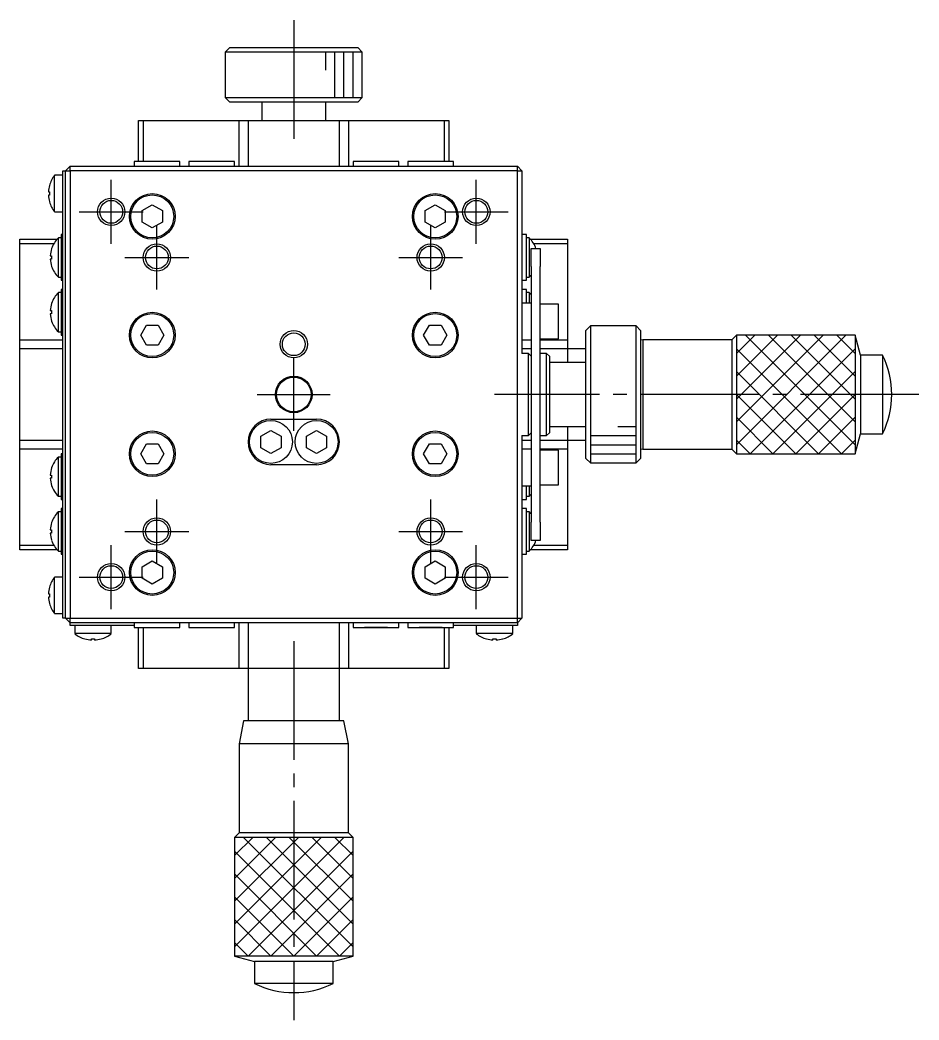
# Model space of a CAD drawing. Extents: x -82 to 194, y 64 to 298.
# Drawn here: x -3.1 to 95.4, y 188.6 to 298.1 of the extents above; entities that cross this region are included whole.
import ezdxf

# ---------------------------------------------------------------- set-up
doc = ezdxf.new("R2010")
doc.units = 0
doc.header["$MEASUREMENT"] = 0
doc.linetypes.add('CENTER', pattern=[17.5, 13, -1.5, 1.5, -1.5])
doc.layers.get('0').update_dxf_attribs({"linetype": 'CONTINUOUS'})
doc.layers.add('CENTER', color=1, linetype='CENTER')

msp = doc.modelspace()

# ---------------------------------------------------------------- linework, layer by layer
at = {"color": 7, "linetype": 'Continuous'}
for p, q in [((19.89, 295.13), (19.39, 294.63)), ((34.39, 294.63), (19.39, 294.63)), ((19.39, 294.63), (19.39, 289.63)), ((19.89, 295.13), (33.89, 295.13)), ((19.89, 295.13), (33.89, 295.13)), ((34.39, 294.63), (33.89, 295.13)), ((34.39, 289.63), (34.39, 294.63)), ((19.39, 289.63), (34.39, 289.63)), ((19.39, 289.63), (19.89, 289.13)), ((33.89, 289.13), (19.89, 289.13)), ((23.39, 289.13), (23.39, 287.13)), ((30.39, 287.13), (30.39, 289.13)), ((33.89, 289.13), (34.39, 289.63)), ((9.89, 282.63), (9.89, 287.13)), ((9.89, 287.13), (10.39, 287.13)), ((10.39, 287.13), (10.39, 282.63)), ((10.39, 287.13), (20.89, 287.13)), ((20.89, 282.13), (20.89, 287.13)), ((20.89, 287.13), (21.89, 287.13)), ((21.89, 287.13), (21.89, 282.13)), ((21.89, 287.13), (31.89, 287.13)), ((31.89, 282.13), (31.89, 287.13)), ((31.89, 287.13), (32.89, 287.13)), ((32.89, 287.13), (32.89, 282.13)), ((32.89, 287.13), (43.39, 287.13)), ((43.39, 282.63), (43.39, 287.13)), ((43.39, 287.13), (43.89, 287.13)), ((43.89, 287.13), (43.89, 282.63)), ((14.39, 282.63), (9.39, 282.63)), ((9.39, 282.63), (9.39, 282.13)), ((14.39, 282.13), (14.39, 282.63)), ((20.39, 282.63), (15.39, 282.63)), ((15.39, 282.63), (15.39, 282.13)), ((20.39, 282.13), (20.39, 282.63)), ((38.39, 282.63), (33.39, 282.63)), ((33.39, 282.63), (33.39, 282.13)), ((38.39, 282.13), (38.39, 282.63)), ((44.39, 282.63), (39.39, 282.63)), ((39.39, 282.63), (39.39, 282.13)), ((44.39, 282.13), (44.39, 282.63)), ((1.59, 281.63), (1.89, 281.63)), ((1.59, 281.63), (1.89, 281.63)), ((1.59, 280.13), (1.59, 281.63)), ((1.89, 281.63), (2.39, 282.13)), ((1.89, 281.63), (2.39, 281.63)), ((1.89, 280.13), (1.89, 281.63)), ((2.39, 281.63), (2.39, 282.13)), ((2.39, 282.13), (51.39, 282.13)), ((51.39, 281.63), (2.39, 281.63)), ((2.39, 281.63), (2.39, 232.63)), ((51.39, 281.63), (51.39, 282.13)), ((51.89, 281.63), (51.39, 282.13)), ((51.39, 281.63), (51.89, 281.63)), ((51.39, 232.63), (51.39, 281.63)), ((51.89, 281.63), (51.89, 275.13)), ((0.69, 277.13), (0.69, 281.13)), ((1.59, 281.13), (0.69, 281.13)), ((1.59, 281.13), (0.69, 281.13)), ((0, 279.31), (0.12, 279.31)), ((0.12, 280.02), (0.12, 280.02)), ((0.12, 279.31), (0.12, 278.95)), ((1.59, 234.13), (1.59, 280.13)), ((1.89, 234.13), (1.89, 280.13)), ((1.89, 234.13), (1.89, 280.13)), ((0.12, 278.95), (0, 278.95)), ((0.12, 278.25), (0.12, 278.25)), ((0.69, 277.13), (1.59, 277.13)), ((0.69, 277.13), (1.59, 277.13)), ((10.29, 277.27), (11.39, 277.9)), ((10.29, 276), (10.29, 277.27)), ((11.39, 277.9), (12.49, 277.27)), ((12.49, 277.27), (12.49, 276)), ((41.29, 277.27), (42.39, 277.9)), ((41.29, 276), (41.29, 277.27)), ((42.39, 277.9), (43.49, 277.27)), ((43.49, 277.27), (43.49, 276)), ((11.39, 275.36), (10.29, 276)), ((12.49, 276), (11.39, 275.36)), ((42.39, 275.36), (41.29, 276)), ((43.49, 276), (42.39, 275.36)), ((51.89, 275.13), (51.89, 262.13)), ((-3.11, 274.13), (0.96, 274.13)), ((-3.11, 273.63), (-3.11, 274.13)), ((1.1, 272.13), (1.1, 274.28)), ((1.39, 274.28), (1.1, 274.28)), ((1.39, 274.63), (1.39, 269.63)), ((1.59, 274.63), (1.39, 274.63)), ((52.39, 274.63), (51.89, 274.63)), ((52.39, 269.63), (52.39, 274.63)), ((52.68, 274.28), (52.39, 274.28)), ((52.68, 274.28), (52.68, 269.98)), ((52.83, 274.13), (56.89, 274.13)), ((56.89, 274.13), (56.89, 273.63)), ((0.59, 273.63), (-3.11, 273.63)), ((-3.11, 263.13), (-3.11, 273.63)), ((0.36, 273.11), (0.36, 273.11)), ((52.89, 273.13), (53.89, 273.13)), ((52.89, 271.13), (52.89, 273.13)), ((56.89, 273.63), (53.19, 273.63)), ((53.89, 273.13), (53.89, 271.13)), ((56.89, 273.63), (56.89, 263.13)), ((0.2, 272.31), (0.36, 272.31)), ((0.36, 271.95), (0.2, 271.95)), ((0.36, 272.31), (0.36, 271.95)), ((1.1, 269.98), (1.1, 272.13)), ((0.36, 271.16), (0.36, 271.16)), ((52.89, 271.13), (52.89, 243.13)), ((53.89, 243.13), (53.89, 271.13)), ((1.1, 269.98), (1.39, 269.98)), ((1.39, 269.63), (1.59, 269.63)), ((51.89, 269.63), (52.39, 269.63)), ((52.39, 269.98), (52.68, 269.98)), ((1.1, 266.13), (1.1, 268.28)), ((1.39, 268.28), (1.1, 268.28)), ((1.39, 268.63), (1.39, 263.63)), ((1.59, 268.63), (1.39, 268.63)), ((52.39, 268.63), (51.89, 268.63)), ((52.39, 267.13), (52.39, 268.63)), ((52.68, 268.28), (52.39, 268.28)), ((52.68, 268.28), (52.68, 267.13)), ((0.2, 266.31), (0.36, 266.31)), ((0.36, 267.11), (0.36, 267.11)), ((0.36, 266.31), (0.36, 265.95)), ((1.1, 263.98), (1.1, 266.13)), ((52.89, 267.13), (51.89, 267.13)), ((55.89, 267.03), (53.89, 267.03)), ((55.89, 263.23), (55.89, 267.03)), ((0.36, 265.95), (0.2, 265.95)), ((0.36, 265.16), (0.36, 265.16)), ((1.1, 263.98), (1.39, 263.98)), ((10.12, 263.63), (10.76, 264.73)), ((10.76, 264.73), (12.03, 264.73)), ((12.03, 264.73), (12.66, 263.63)), ((41.12, 263.63), (41.76, 264.73)), ((41.76, 264.73), (43.03, 264.73)), ((43.03, 264.73), (43.66, 263.63)), ((59.39, 264.63), (58.89, 264.13)), ((58.89, 250.13), (58.89, 264.13)), ((59.39, 264.63), (59.39, 249.63)), ((64.39, 264.63), (59.39, 264.63)), ((64.39, 249.63), (64.39, 264.63)), ((64.89, 264.13), (64.39, 264.63)), ((64.89, 264.13), (64.89, 250.13)), ((64.89, 264.13), (64.89, 250.13)), ((-3.11, 263.13), (1.59, 263.13)), ((-3.11, 262.13), (-3.11, 263.13)), ((1.39, 263.63), (1.59, 263.63)), ((10.76, 262.53), (10.12, 263.63)), ((12.66, 263.63), (12.03, 262.53)), ((41.76, 262.53), (41.12, 263.63)), ((43.66, 263.63), (43.03, 262.53)), ((51.89, 263.13), (52.89, 263.13)), ((53.89, 263.23), (55.89, 263.23)), ((53.89, 263.13), (56.89, 263.13)), ((56.89, 263.13), (56.89, 262.13)), ((65.14, 263.13), (64.89, 263.08)), ((65.14, 263.13), (65.14, 251.13)), ((74.89, 263.13), (65.14, 263.13)), ((75.39, 263.63), (74.89, 263.13)), ((74.89, 263.13), (74.89, 251.13)), ((75.39, 263.63), (75.39, 250.63)), ((88.39, 263.63), (75.39, 263.63)), ((88.39, 263.63), (88.39, 250.63)), ((88.98, 261.43), (88.39, 263.63)), ((1.59, 262.13), (-3.11, 262.13)), ((-3.11, 252.13), (-3.11, 262.13)), ((12.03, 262.53), (10.76, 262.53)), ((43.03, 262.53), (41.76, 262.53)), ((51.89, 262.13), (51.89, 261.63)), ((52.89, 262.13), (51.89, 262.13)), ((56.89, 262.13), (53.89, 262.13)), ((56.89, 262.13), (56.89, 260.63)), ((58.89, 262.13), (56.89, 262.13)), ((52.59, 261.63), (51.89, 261.63)), ((52.59, 252.63), (52.59, 261.63)), ((52.89, 261.33), (52.59, 261.63)), ((54.59, 261.63), (53.89, 261.63)), ((54.59, 252.63), (54.59, 261.63)), ((54.89, 261.33), (54.59, 261.63)), ((54.89, 261.33), (54.89, 252.93)), ((54.89, 261.33), (54.89, 260.63)), ((58.89, 260.63), (54.89, 260.63)), ((88.98, 261.43), (88.98, 252.83)), ((91.39, 261.43), (88.98, 261.43)), ((91.39, 261.43), (91.39, 252.83)), ((24.39, 254.43), (29.39, 254.43)), ((23.29, 252.57), (24.39, 253.2)), ((24.39, 253.2), (25.49, 252.57)), ((28.29, 252.57), (29.39, 253.2)), ((29.39, 253.2), (30.49, 252.57)), ((54.89, 253.63), (54.89, 252.93)), ((54.89, 253.63), (58.89, 253.63)), ((56.89, 253.63), (56.89, 252.13)), ((-3.11, 252.13), (1.59, 252.13)), ((-3.11, 251.13), (-3.11, 252.13)), ((23.29, 251.3), (23.29, 252.57)), ((25.49, 252.57), (25.49, 251.3)), ((28.29, 251.3), (28.29, 252.57)), ((30.49, 252.57), (30.49, 251.3)), ((51.89, 252.63), (51.89, 249.13)), ((51.89, 252.63), (52.59, 252.63)), ((51.89, 252.13), (52.89, 252.13)), ((52.59, 252.63), (52.89, 252.93)), ((53.89, 252.63), (54.59, 252.63)), ((53.89, 252.13), (56.89, 252.13)), ((54.59, 252.63), (54.89, 252.93)), ((56.89, 252.13), (56.89, 251.13)), ((56.89, 252.13), (58.89, 252.13)), ((88.39, 250.63), (88.98, 252.83)), ((88.98, 252.83), (91.39, 252.83)), ((1.59, 251.13), (-3.11, 251.13)), ((-3.11, 240.63), (-3.11, 251.13)), ((10.12, 250.63), (10.76, 251.73)), ((10.76, 251.73), (12.03, 251.73)), ((12.03, 251.73), (12.66, 250.63)), ((24.39, 250.66), (23.29, 251.3)), ((25.49, 251.3), (24.39, 250.66)), ((29.39, 250.66), (28.29, 251.3)), ((30.49, 251.3), (29.39, 250.66)), ((41.12, 250.63), (41.76, 251.73)), ((41.76, 251.73), (43.03, 251.73)), ((43.03, 251.73), (43.66, 250.63)), ((52.89, 251.13), (51.89, 251.13)), ((56.89, 251.13), (53.89, 251.13)), ((55.89, 251.03), (53.89, 251.03)), ((55.89, 247.23), (55.89, 251.03)), ((56.89, 251.13), (56.89, 240.63)), ((64.89, 251.18), (65.14, 251.13)), ((65.14, 251.13), (74.89, 251.13)), ((74.89, 251.13), (75.39, 250.63)), ((1.1, 248.13), (1.1, 250.28)), ((1.39, 250.28), (1.1, 250.28)), ((1.39, 250.63), (1.39, 245.63)), ((1.59, 250.63), (1.39, 250.63)), ((10.76, 249.53), (10.12, 250.63)), ((12.66, 250.63), (12.03, 249.53)), ((41.76, 249.53), (41.12, 250.63)), ((43.66, 250.63), (43.03, 249.53)), ((58.89, 250.13), (59.39, 249.63)), ((64.39, 249.63), (64.89, 250.13)), ((75.39, 250.63), (88.39, 250.63)), ((0.36, 249.11), (0.36, 249.11)), ((12.03, 249.53), (10.76, 249.53)), ((29.39, 249.43), (24.39, 249.43)), ((43.03, 249.53), (41.76, 249.53)), ((51.89, 249.13), (51.89, 232.63)), ((59.39, 249.63), (64.39, 249.63)), ((0.2, 248.31), (0.36, 248.31)), ((0.36, 247.95), (0.2, 247.95)), ((0.36, 248.31), (0.36, 247.95)), ((1.1, 245.98), (1.1, 248.13)), ((0.36, 247.16), (0.36, 247.16)), ((51.89, 247.13), (52.89, 247.13)), ((52.39, 246.87), (52.39, 247.13)), ((52.39, 245.63), (52.39, 246.87)), ((52.68, 247.13), (52.68, 245.98)), ((53.89, 247.23), (55.89, 247.23)), ((1.1, 245.98), (1.39, 245.98)), ((1.39, 245.63), (1.59, 245.63)), ((51.89, 245.63), (52.39, 245.63)), ((52.39, 245.63), (52.39, 245.99)), ((52.39, 245.98), (52.68, 245.98)), ((1.1, 242.13), (1.1, 244.28)), ((1.39, 244.28), (1.1, 244.28)), ((1.39, 244.63), (1.39, 239.63)), ((1.59, 244.63), (1.39, 244.63)), ((52.39, 244.63), (51.89, 244.63)), ((52.39, 244.28), (52.39, 244.63)), ((52.39, 243.4), (52.39, 244.63)), ((52.68, 244.28), (52.39, 244.28)), ((52.68, 244.28), (52.68, 239.98)), ((0.36, 243.11), (0.36, 243.11)), ((52.39, 242.13), (52.39, 243.4)), ((52.89, 241.13), (52.89, 243.13)), ((53.89, 243.13), (53.89, 241.13)), ((0.2, 242.31), (0.36, 242.31)), ((0.36, 242.31), (0.36, 241.95)), ((1.1, 239.98), (1.1, 242.13)), ((52.39, 240.87), (52.39, 242.13)), ((0.36, 241.95), (0.2, 241.95)), ((0.36, 241.16), (0.36, 241.16)), ((53.89, 241.13), (52.89, 241.13)), ((-3.11, 240.63), (0.59, 240.63)), ((-3.11, 240.13), (-3.11, 240.63)), ((0.96, 240.13), (-3.11, 240.13)), ((1.1, 239.98), (1.39, 239.98)), ((52.39, 239.63), (52.39, 240.87)), ((52.39, 239.63), (52.39, 239.98)), ((52.39, 239.98), (52.68, 239.98)), ((56.89, 240.13), (52.83, 240.13)), ((53.19, 240.63), (56.89, 240.63)), ((56.89, 240.63), (56.89, 240.13)), ((1.39, 239.63), (1.59, 239.63)), ((10.29, 238.27), (11.39, 238.9)), ((11.39, 238.9), (12.49, 238.27)), ((41.29, 238.27), (42.39, 238.9)), ((42.39, 238.9), (43.49, 238.27)), ((51.89, 239.63), (52.39, 239.63)), ((10.29, 237), (10.29, 238.27)), ((12.49, 238.27), (12.49, 237)), ((41.29, 237), (41.29, 238.27)), ((43.49, 238.27), (43.49, 237)), ((0.69, 233.13), (0.69, 237.13)), ((1.59, 237.13), (0.69, 237.13)), ((1.59, 237.13), (0.69, 237.13)), ((11.39, 236.36), (10.29, 237)), ((12.49, 237), (11.39, 236.36)), ((42.39, 236.36), (41.29, 237)), ((43.49, 237), (42.39, 236.36)), ((0.12, 236.02), (0.12, 236.02)), ((0, 235.31), (0.12, 235.31)), ((0.12, 234.95), (0, 234.95)), ((0.12, 235.31), (0.12, 234.95)), ((0.12, 234.25), (0.12, 234.25)), ((1.59, 232.63), (1.59, 234.13)), ((1.89, 232.63), (1.89, 234.13)), ((0.69, 233.13), (1.59, 233.13)), ((0.69, 233.13), (1.59, 233.13)), ((1.89, 232.63), (1.59, 232.63)), ((1.89, 232.63), (1.59, 232.63)), ((1.89, 232.63), (2.39, 232.63)), ((1.89, 232.63), (2.39, 232.13)), ((2.39, 232.63), (51.39, 232.63)), ((2.39, 232.13), (2.39, 232.63)), ((51.39, 232.63), (51.89, 232.63)), ((51.39, 232.13), (51.39, 232.63)), ((51.39, 232.13), (51.89, 232.63)), ((51.39, 232.13), (2.39, 232.13)), ((2.39, 231.83), (2.39, 232.13)), ((2.39, 231.83), (2.39, 232.13)), ((3.89, 231.83), (2.39, 231.83)), ((2.89, 231.83), (2.89, 230.94)), ((2.89, 231.83), (2.89, 230.94)), ((9.39, 231.83), (3.89, 231.83)), ((6.89, 230.94), (6.89, 231.83)), ((6.89, 230.94), (6.89, 231.83)), ((9.39, 232.13), (9.39, 231.63)), ((9.39, 231.63), (11.89, 231.63)), ((9.89, 227.13), (9.89, 231.63)), ((10.39, 231.63), (10.39, 227.13)), ((11.89, 231.63), (14.39, 231.63)), ((14.39, 231.63), (14.39, 232.13)), ((15.39, 232.13), (15.39, 231.63)), ((15.39, 231.63), (17.89, 231.63)), ((17.89, 231.63), (20.39, 231.63)), ((20.39, 231.63), (20.39, 232.13)), ((20.89, 227.13), (20.89, 232.13)), ((21.89, 232.13), (21.89, 227.13)), ((31.89, 227.13), (31.89, 232.13)), ((32.89, 232.13), (32.89, 227.13)), ((33.39, 232.13), (33.39, 231.63)), ((33.39, 231.63), (35.89, 231.63)), ((33.39, 231.63), (38.39, 231.63)), ((35.89, 231.63), (34.64, 231.63)), ((37.14, 231.63), (34.64, 231.63)), ((35.89, 231.63), (38.39, 231.63)), ((37.14, 231.63), (35.89, 231.63)), ((38.39, 231.63), (38.39, 232.13)), ((39.39, 232.13), (39.39, 231.63)), ((39.39, 231.63), (41.89, 231.63)), ((39.39, 231.63), (44.39, 231.63)), ((41.89, 231.63), (40.64, 231.63)), ((43.14, 231.63), (40.64, 231.63)), ((41.89, 231.63), (44.39, 231.63)), ((43.14, 231.63), (41.89, 231.63)), ((43.39, 227.13), (43.39, 231.63)), ((43.89, 231.63), (43.89, 227.13)), ((44.39, 231.63), (44.39, 232.13)), ((49.89, 231.83), (44.39, 231.83)), ((46.89, 231.83), (46.89, 230.94)), ((46.89, 231.83), (46.89, 230.94)), ((51.39, 231.83), (49.89, 231.83)), ((50.89, 230.94), (50.89, 231.83)), ((50.89, 230.94), (50.89, 231.83)), ((51.39, 232.13), (51.39, 231.83)), ((51.39, 232.13), (51.39, 231.83)), ((6.89, 230.94), (2.89, 230.94)), ((4, 230.36), (4.01, 230.36)), ((4.71, 230.36), (5.07, 230.36)), ((4.71, 230.24), (4.71, 230.36)), ((5.07, 230.36), (5.07, 230.24)), ((5.78, 230.36), (5.78, 230.36)), ((50.89, 230.94), (46.89, 230.94)), ((48, 230.36), (48.01, 230.36)), ((48.71, 230.36), (49.07, 230.36)), ((48.71, 230.24), (48.71, 230.36)), ((49.07, 230.36), (49.07, 230.24)), ((49.78, 230.36), (49.78, 230.36)), ((10.39, 227.13), (9.89, 227.13)), ((20.89, 227.13), (10.39, 227.13)), ((21.89, 227.13), (20.89, 227.13)), ((31.89, 227.13), (21.89, 227.13)), ((21.89, 227.13), (21.89, 221.38)), ((32.89, 227.13), (31.89, 227.13)), ((31.89, 221.38), (31.89, 227.13)), ((43.39, 227.13), (32.89, 227.13)), ((43.89, 227.13), (43.39, 227.13)), ((21.39, 221.38), (20.89, 218.88)), ((32.39, 221.38), (21.39, 221.38)), ((32.89, 218.88), (32.39, 221.38)), ((32.89, 218.88), (20.89, 218.88)), ((20.89, 218.88), (20.89, 209.13)), ((32.89, 209.13), (32.89, 218.88)), ((20.89, 209.13), (20.39, 208.63)), ((33.39, 208.63), (20.39, 208.63)), ((20.39, 208.63), (20.39, 195.63)), ((32.89, 209.13), (20.89, 209.13)), ((33.39, 208.63), (32.89, 209.13)), ((33.39, 195.63), (33.39, 208.63)), ((33.39, 195.63), (20.39, 195.63)), ((20.39, 195.63), (22.59, 195.04)), ((31.19, 195.04), (22.59, 195.04)), ((22.59, 195.04), (22.59, 192.63)), ((31.19, 195.04), (33.39, 195.63)), ((31.19, 192.63), (31.19, 195.04)), ((31.19, 192.63), (22.59, 192.63))]:
    msp.add_line(p, q, dxfattribs=at)
at = {"color": 3, "linetype": 'Continuous'}
for p, q in [((30.39, 292.63), (30.39, 294.63)), ((31.39, 289.63), (31.39, 294.63)), ((32.39, 289.63), (32.39, 294.63)), ((33.39, 289.63), (33.39, 294.63)), ((75.39, 261.63), (77.39, 263.63)), ((75.39, 259.13), (79.89, 263.63)), ((75.39, 256.63), (82.39, 263.63)), ((75.39, 254.13), (84.89, 263.63)), ((75.39, 251.63), (87.39, 263.63)), ((76.39, 263.63), (88.39, 251.63)), ((78.89, 263.63), (88.39, 254.13)), ((81.39, 263.63), (88.39, 256.63)), ((83.89, 263.63), (88.39, 259.13)), ((86.39, 263.63), (88.39, 261.63)), ((75.39, 262.13), (86.89, 250.63)), ((76.89, 250.63), (88.39, 262.13)), ((75.39, 259.63), (84.39, 250.63)), ((79.39, 250.63), (88.39, 259.63)), ((75.39, 257.13), (81.89, 250.63)), ((81.89, 250.63), (88.39, 257.13)), ((75.39, 254.63), (79.39, 250.63)), ((84.39, 250.63), (88.39, 254.63)), ((62.39, 253.63), (64.39, 253.63)), ((59.39, 252.63), (64.39, 252.63)), ((75.39, 252.13), (76.89, 250.63)), ((86.89, 250.63), (88.39, 252.13)), ((59.39, 251.63), (64.39, 251.63)), ((59.39, 250.63), (64.39, 250.63)), ((20.39, 206.63), (22.39, 208.63)), ((20.39, 204.13), (24.89, 208.63)), ((20.39, 201.63), (27.39, 208.63)), ((20.39, 199.13), (29.89, 208.63)), ((20.39, 196.63), (32.39, 208.63)), ((21.39, 208.63), (33.39, 196.63)), ((23.89, 208.63), (33.39, 199.13)), ((26.39, 208.63), (33.39, 201.63)), ((28.89, 208.63), (33.39, 204.13)), ((31.39, 208.63), (33.39, 206.63)), ((20.39, 207.13), (31.89, 195.63)), ((21.89, 195.63), (33.39, 207.13)), ((20.39, 204.63), (29.39, 195.63)), ((24.39, 195.63), (33.39, 204.63)), ((20.39, 202.13), (26.89, 195.63)), ((26.89, 195.63), (33.39, 202.13)), ((20.39, 199.63), (24.39, 195.63)), ((29.39, 195.63), (33.39, 199.63)), ((20.39, 197.13), (21.89, 195.63)), ((31.89, 195.63), (33.39, 197.13))]:
    msp.add_line(p, q, dxfattribs=at)
for centre in [(6.89, 277.13), (46.89, 277.13), (11.89, 272.13), (41.89, 272.13), (26.89, 262.63), (11.89, 242.13), (41.89, 242.13), (6.89, 237.13), (46.89, 237.13)]:
    msp.add_circle(centre, 1.5, dxfattribs=at)
at = {"color": 7, "linetype": 'Continuous'}
for centre, radius in [((6.89, 277.13), 1.25), ((11.39, 276.63), 2.5), ((11.39, 276.63), 2.35), ((42.39, 276.63), 2.5), ((42.39, 276.63), 2.35), ((46.89, 277.13), 1.25), ((11.89, 272.13), 1.25), ((41.89, 272.13), 1.25), ((11.39, 263.63), 2.5), ((42.39, 263.63), 2.5), ((11.39, 263.63), 2.35), ((42.39, 263.63), 2.35), ((26.89, 262.63), 1.25), ((26.89, 257.13), 2), ((26.89, 257.13), 1.9), ((24.39, 251.93), 2.35), ((29.39, 251.93), 2.35), ((11.39, 250.63), 2.5), ((11.39, 250.63), 2.35), ((42.39, 250.63), 2.5), ((42.39, 250.63), 2.35), ((11.89, 242.13), 1.25), ((41.89, 242.13), 1.25), ((11.39, 237.63), 2.5), ((11.39, 237.63), 2.35), ((42.39, 237.63), 2.5), ((42.39, 237.63), 2.35), ((6.89, 237.13), 1.25), ((46.89, 237.13), 1.25)]:
    msp.add_circle(centre, radius, dxfattribs=at)
for centre, radius, start, end in [((3.19, 279.13), 3.2, 141.3178, 163.8775), ((3.19, 279.13), 3.19, 163.8933, 176.7703), ((3.19, 279.13), 3.19, 183.2297, 196.1067), ((3.19, 279.13), 3.2, 196.1225, 218.6822), ((3.19, 272.13), 3, 134.22, 160.9979), ((50.59, 272.13), 3, 19.0021, 45.78), ((3.19, 272.13), 2.99, 161.0315, 176.554), ((3.19, 272.13), 2.99, 183.446, 198.9685), ((3.19, 272.13), 3, 199.0021, 225.78), ((50.59, 272.13), 3, 314.22, 320.0555), ((3.19, 266.13), 3, 134.22, 160.9979), ((50.59, 266.13), 3, 39.9445, 45.78), ((3.19, 266.13), 2.99, 161.0315, 176.554), ((3.19, 266.13), 2.99, 183.446, 198.9685), ((3.19, 266.13), 3, 199.0021, 225.78), ((82.65, 257.13), 9.75, 333.8162, 26.1838), ((24.39, 251.93), 2.5, 90, 270), ((29.39, 251.93), 2.5, 270, 90), ((3.19, 248.13), 3, 134.22, 160.9979), ((3.19, 248.13), 2.99, 161.0315, 176.554), ((3.19, 248.13), 2.99, 183.446, 198.9685), ((3.19, 248.13), 3, 199.0021, 225.78), ((50.59, 248.13), 3, 314.22, 320.0555), ((3.19, 242.13), 3, 134.22, 160.9979), ((50.59, 242.13), 3, 39.9445, 45.78), ((3.19, 242.13), 2.99, 161.0315, 176.554), ((3.19, 242.13), 2.99, 183.446, 198.9685), ((3.19, 242.13), 3, 199.0021, 225.78), ((50.59, 242.13), 3, 314.22, 340.9979), ((3.19, 235.13), 3.2, 141.3178, 163.8775), ((3.19, 235.13), 3.19, 163.8933, 176.7703), ((3.19, 235.13), 3.19, 183.2297, 196.1067), ((3.19, 235.13), 3.2, 196.1225, 218.6822), ((4.89, 233.43), 3.2, 231.3178, 253.8775), ((4.89, 233.43), 3.19, 253.8933, 266.7703), ((4.89, 233.43), 3.19, 273.2297, 286.1067), ((4.89, 233.43), 3.2, 286.1225, 308.6822), ((48.89, 233.43), 3.2, 231.3178, 253.8775), ((48.89, 233.43), 3.19, 253.8933, 266.7703), ((48.89, 233.43), 3.19, 273.2297, 286.1067), ((48.89, 233.43), 3.2, 286.1225, 308.6822), ((26.89, 201.38), 9.75, 243.8162, 296.1838)]:
    msp.add_arc(centre, radius, start, end, dxfattribs=at)
at = {"layer": 'CENTER', "color": 1, "linetype": 'CENTER'}
for p, q in [((26.89, 298.13), (26.89, 284.13)), ((6.89, 273.63), (6.89, 280.63)), ((46.89, 273.63), (46.89, 280.63)), ((3.39, 277.13), (10.39, 277.13)), ((43.39, 277.13), (50.39, 277.13)), ((11.89, 268.63), (11.89, 275.63)), ((41.89, 268.63), (41.89, 275.63)), ((8.39, 272.13), (15.39, 272.13)), ((38.39, 272.13), (45.39, 272.13)), ((26.89, 253.13), (26.89, 261.13)), ((22.89, 257.13), (30.89, 257.13)), ((95.39, 257.13), (48.89, 257.13)), ((11.89, 238.63), (11.89, 245.63)), ((41.89, 238.63), (41.89, 245.63)), ((8.39, 242.13), (15.39, 242.13)), ((38.39, 242.13), (45.39, 242.13)), ((6.89, 233.63), (6.89, 240.63)), ((46.89, 233.63), (46.89, 240.63)), ((3.39, 237.13), (10.39, 237.13)), ((43.39, 237.13), (50.39, 237.13)), ((26.89, 230.13), (26.89, 188.63))]:
    msp.add_line(p, q, dxfattribs=at)

doc.saveas('drawing.dxf')
